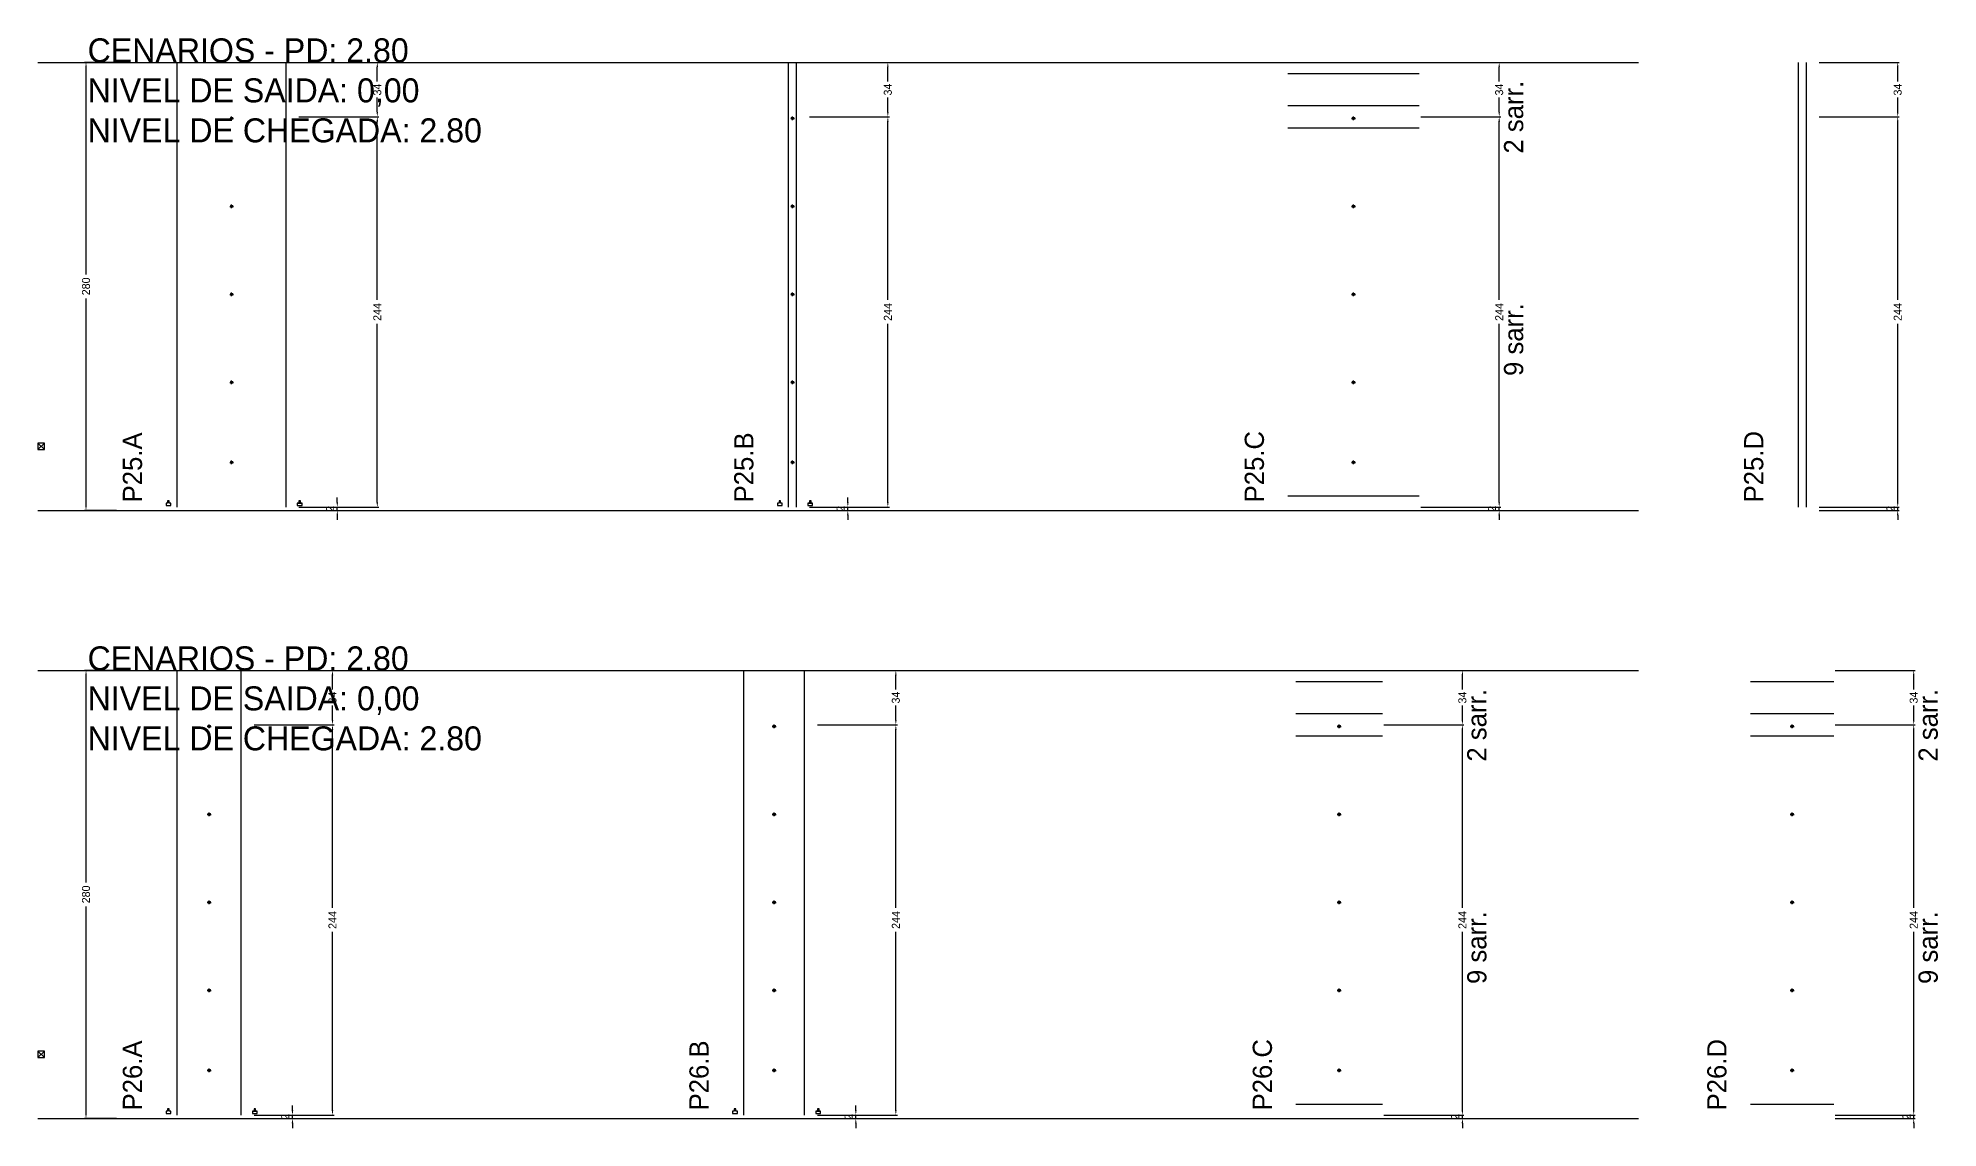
# Model space of a CAD drawing. Header units: centimetres. Extents: x -7000 to 4307, y -13306 to 295.
# Drawn here: x -7000 to -5813, y -9886 to -9205 of the extents above; entities that cross this region are included whole.
import ezdxf

# ---------------------------------------------------------------- set-up
doc = ezdxf.new("R2010")
doc.units = ezdxf.units.CM
doc.linetypes.add('DASHED', pattern=[2, -2])
for name, color, linetype in [('COTA', 241, 'Continuous'), ('COTAS FURACAO', 16, 'Continuous'), ('NOMENCLATURA', 7, 'Continuous'), ('Nível', 160, 'Continuous'), ('SARR_2.2x7', 40, 'Continuous')]:
    doc.layers.add(name, color=color, linetype=linetype)
doc.dimstyles.new('PAINEL-NOVA', dxfattribs={"dimtxt": 5, "dimasz": 3, "dimexe": 1, "dimexo": 1, "dimgap": 1, "dimtad": 1, "dimcen": 2.5, "dimazin": 3, "dimtfac": 1, "dimtmove": 0, "dimatfit": 3})

# ---------------------------------------------------------------- blocks, each defined once
blk = doc.blocks.new('_CLOSEDFILLED')
at = {"color": 0, "linetype": 'BYBLOCK'}
blk.add_solid([(-1, 0.16), (0, 0), (-1, -0.16)], dxfattribs=at)
blk = doc.blocks.new('*D817')
for p, q in [((-6951, -9220), (-6971, -9220)), ((-6970, -9352.5), (-6970, -9223)), ((-6970, -9497), (-6970, -9367.5)), ((-6951, -9500), (-6971, -9500))]:
    blk.add_line(p, q)
at = {"layer": 'Defpoints'}
for p in [(-6950, -9220), (-6970, -9500), (-6950, -9500)]:
    blk.add_point(p, dxfattribs=at)
at = {"layer": 'COTA', "xscale": 3, "yscale": 3}
for p, rotation in [((-6970, -9220), 90), ((-6970, -9500), 270)]:
    blk.add_blockref('_CLOSEDFILLED', p, dxfattribs=dict(at, rotation=rotation))
at = {"layer": 'COTA', "insert": (-6970, -9360), "char_height": 5, "attachment_point": 5, "rotation": 90}
blk.add_mtext('280', dxfattribs=at)
blk = doc.blocks.new('MULDURA')
at = {"layer": 'Paineis'}
for p, q in [((0, 0), (4, 4)), ((4, 0), (0, 4))]:
    blk.add_line(p, q, dxfattribs=at)
blk.add_lwpolyline([(0, 0), (4, 0), (4, 4), (0, 4)], close=True, dxfattribs=at)
blk = doc.blocks.new('*D819')
for p, q in [((-6837, -9254), (-6787, -9254)), ((-6788, -9368.5), (-6788, -9257)), ((-6788, -9495), (-6788, -9383.5)), ((-6837, -9498), (-6787, -9498))]:
    blk.add_line(p, q)
at = {"layer": 'Defpoints'}
for p in [(-6838, -9254), (-6838, -9498), (-6788, -9498)]:
    blk.add_point(p, dxfattribs=at)
at = {"layer": 'COTA', "xscale": 3, "yscale": 3}
for p, rotation in [((-6788, -9254), 90), ((-6788, -9498), 270)]:
    blk.add_blockref('_CLOSEDFILLED', p, dxfattribs=dict(at, rotation=rotation))
at = {"layer": 'COTA', "insert": (-6788, -9376), "char_height": 5, "attachment_point": 5, "rotation": 90}
blk.add_mtext('244', dxfattribs=at)
blk = doc.blocks.new('*D820')
for p, q in [((-6837, -9220), (-6787, -9220)), ((-6788, -9232), (-6788, -9223)), ((-6788, -9251), (-6788, -9242)), ((-6837, -9254), (-6787, -9254))]:
    blk.add_line(p, q)
at = {"layer": 'Defpoints'}
for p in [(-6838, -9220), (-6838, -9254), (-6788, -9254)]:
    blk.add_point(p, dxfattribs=at)
at = {"layer": 'COTA', "xscale": 3, "yscale": 3}
for p, rotation in [((-6788, -9220), 90), ((-6788, -9254), 270)]:
    blk.add_blockref('_CLOSEDFILLED', p, dxfattribs=dict(at, rotation=rotation))
at = {"layer": 'COTA', "insert": (-6788, -9237), "char_height": 5, "attachment_point": 5, "rotation": 90}
blk.add_mtext('34', dxfattribs=at)
blk = doc.blocks.new('SLIPTEE')
at = {"layer": 'Paineis'}
blk.add_lwpolyline([(0, 0), (3, 0), (3, 1.5), (2, 1.5), (2, 3), (1, 3), (1, 1.5), (0, 1.5)], close=True, dxfattribs=at)
blk = doc.blocks.new('SLIPTDD')
at = {"layer": 'Paineis'}
blk.add_line((0, 1.5), (3, 1.5), dxfattribs=at)
blk.add_lwpolyline([(0, 0), (3, 0), (3, 1.5), (2, 1.5), (2, 3), (1, 3), (1, 1.5), (0, 1.5)], close=True, dxfattribs=at)
blk = doc.blocks.new('furacao')
at = {"layer": 'COTAS FURACAO'}
for p, q in [((-1.2, 0), (1.2, 0)), ((0, -1.2), (0, 1.2))]:
    blk.add_line(p, q, dxfattribs=at)
blk.add_circle((0, 0), 0.8, dxfattribs=at)
blk = doc.blocks.new('*D822')
for p, q in [((-6518, -9254), (-6468, -9254)), ((-6469, -9368.5), (-6469, -9257)), ((-6469, -9495), (-6469, -9383.5)), ((-6518, -9498), (-6468, -9498))]:
    blk.add_line(p, q)
at = {"layer": 'Defpoints'}
for p in [(-6519, -9254), (-6519, -9498), (-6469, -9498)]:
    blk.add_point(p, dxfattribs=at)
at = {"layer": 'COTA', "xscale": 3, "yscale": 3}
for p, rotation in [((-6469, -9254), 90), ((-6469, -9498), 270)]:
    blk.add_blockref('_CLOSEDFILLED', p, dxfattribs=dict(at, rotation=rotation))
at = {"layer": 'COTA', "insert": (-6469, -9376), "char_height": 5, "attachment_point": 5, "rotation": 90}
blk.add_mtext('244', dxfattribs=at)
blk = doc.blocks.new('*D823')
for p, q in [((-6518, -9220), (-6468, -9220)), ((-6469, -9232), (-6469, -9223)), ((-6469, -9251), (-6469, -9242)), ((-6518, -9254), (-6468, -9254))]:
    blk.add_line(p, q)
at = {"layer": 'Defpoints'}
for p in [(-6519, -9220), (-6519, -9254), (-6469, -9254)]:
    blk.add_point(p, dxfattribs=at)
at = {"layer": 'COTA', "xscale": 3, "yscale": 3}
for p, rotation in [((-6469, -9220), 90), ((-6469, -9254), 270)]:
    blk.add_blockref('_CLOSEDFILLED', p, dxfattribs=dict(at, rotation=rotation))
at = {"layer": 'COTA', "insert": (-6469, -9237), "char_height": 5, "attachment_point": 5, "rotation": 90}
blk.add_mtext('34', dxfattribs=at)
blk = doc.blocks.new('*D825')
for p, q in [((-6136, -9254), (-6086, -9254)), ((-6087, -9368.5), (-6087, -9257)), ((-6087, -9495), (-6087, -9383.5)), ((-6136, -9498), (-6086, -9498))]:
    blk.add_line(p, q)
at = {"layer": 'Defpoints'}
for p in [(-6137, -9254), (-6137, -9498), (-6087, -9498)]:
    blk.add_point(p, dxfattribs=at)
at = {"layer": 'COTA', "xscale": 3, "yscale": 3}
for p, rotation in [((-6087, -9254), 90), ((-6087, -9498), 270)]:
    blk.add_blockref('_CLOSEDFILLED', p, dxfattribs=dict(at, rotation=rotation))
at = {"layer": 'COTA', "insert": (-6087, -9376), "char_height": 5, "attachment_point": 5, "rotation": 90}
blk.add_mtext('244', dxfattribs=at)
blk = doc.blocks.new('*D826')
for p, q in [((-6136, -9220), (-6086, -9220)), ((-6087, -9232), (-6087, -9223)), ((-6087, -9251), (-6087, -9242)), ((-6136, -9254), (-6086, -9254))]:
    blk.add_line(p, q)
at = {"layer": 'Defpoints'}
for p in [(-6137, -9220), (-6137, -9254), (-6087, -9254)]:
    blk.add_point(p, dxfattribs=at)
at = {"layer": 'COTA', "xscale": 3, "yscale": 3}
for p, rotation in [((-6087, -9220), 90), ((-6087, -9254), 270)]:
    blk.add_blockref('_CLOSEDFILLED', p, dxfattribs=dict(at, rotation=rotation))
at = {"layer": 'COTA', "insert": (-6087, -9237), "char_height": 5, "attachment_point": 5, "rotation": 90}
blk.add_mtext('34', dxfattribs=at)
blk = doc.blocks.new('*D828')
for p, q in [((-5887, -9254), (-5837, -9254)), ((-5838, -9368.5), (-5838, -9257)), ((-5838, -9495), (-5838, -9383.5)), ((-5887, -9498), (-5837, -9498))]:
    blk.add_line(p, q)
at = {"layer": 'Defpoints'}
for p in [(-5888, -9254), (-5888, -9498), (-5838, -9498)]:
    blk.add_point(p, dxfattribs=at)
at = {"layer": 'COTA', "xscale": 3, "yscale": 3}
for p, rotation in [((-5838, -9254), 90), ((-5838, -9498), 270)]:
    blk.add_blockref('_CLOSEDFILLED', p, dxfattribs=dict(at, rotation=rotation))
at = {"layer": 'COTA', "insert": (-5838, -9376), "char_height": 5, "attachment_point": 5, "rotation": 90}
blk.add_mtext('244', dxfattribs=at)
blk = doc.blocks.new('*D829')
for p, q in [((-5887, -9220), (-5837, -9220)), ((-5838, -9232), (-5838, -9223)), ((-5838, -9251), (-5838, -9242)), ((-5887, -9254), (-5837, -9254))]:
    blk.add_line(p, q)
at = {"layer": 'Defpoints'}
for p in [(-5888, -9220), (-5888, -9254), (-5838, -9254)]:
    blk.add_point(p, dxfattribs=at)
at = {"layer": 'COTA', "xscale": 3, "yscale": 3}
for p, rotation in [((-5838, -9220), 90), ((-5838, -9254), 270)]:
    blk.add_blockref('_CLOSEDFILLED', p, dxfattribs=dict(at, rotation=rotation))
at = {"layer": 'COTA', "insert": (-5838, -9237), "char_height": 5, "attachment_point": 5, "rotation": 90}
blk.add_mtext('34', dxfattribs=at)
blk = doc.blocks.new('*D851')
for p, q in [((-6951, -9600), (-6971, -9600)), ((-6970, -9732.5), (-6970, -9603)), ((-6970, -9877), (-6970, -9747.5)), ((-6951, -9880), (-6971, -9880))]:
    blk.add_line(p, q)
at = {"layer": 'Defpoints'}
for p in [(-6950, -9600), (-6970, -9880), (-6950, -9880)]:
    blk.add_point(p, dxfattribs=at)
at = {"layer": 'COTA', "xscale": 3, "yscale": 3}
for p, rotation in [((-6970, -9600), 90), ((-6970, -9880), 270)]:
    blk.add_blockref('_CLOSEDFILLED', p, dxfattribs=dict(at, rotation=rotation))
at = {"layer": 'COTA', "insert": (-6970, -9740), "char_height": 5, "attachment_point": 5, "rotation": 90}
blk.add_mtext('280', dxfattribs=at)
blk = doc.blocks.new('*D853')
for p, q in [((-6865, -9634), (-6815, -9634)), ((-6816, -9748.5), (-6816, -9637)), ((-6816, -9875), (-6816, -9763.5)), ((-6865, -9878), (-6815, -9878))]:
    blk.add_line(p, q)
at = {"layer": 'Defpoints'}
for p in [(-6866, -9634), (-6866, -9878), (-6816, -9878)]:
    blk.add_point(p, dxfattribs=at)
at = {"layer": 'COTA', "xscale": 3, "yscale": 3}
for p, rotation in [((-6816, -9634), 90), ((-6816, -9878), 270)]:
    blk.add_blockref('_CLOSEDFILLED', p, dxfattribs=dict(at, rotation=rotation))
at = {"layer": 'COTA', "insert": (-6816, -9756), "char_height": 5, "attachment_point": 5, "rotation": 90}
blk.add_mtext('244', dxfattribs=at)
blk = doc.blocks.new('*D854')
for p, q in [((-6865, -9600), (-6815, -9600)), ((-6816, -9612), (-6816, -9603)), ((-6816, -9631), (-6816, -9622)), ((-6865, -9634), (-6815, -9634))]:
    blk.add_line(p, q)
at = {"layer": 'Defpoints'}
for p in [(-6866, -9600), (-6866, -9634), (-6816, -9634)]:
    blk.add_point(p, dxfattribs=at)
at = {"layer": 'COTA', "xscale": 3, "yscale": 3}
for p, rotation in [((-6816, -9600), 90), ((-6816, -9634), 270)]:
    blk.add_blockref('_CLOSEDFILLED', p, dxfattribs=dict(at, rotation=rotation))
at = {"layer": 'COTA', "insert": (-6816, -9617), "char_height": 5, "attachment_point": 5, "rotation": 90}
blk.add_mtext('34', dxfattribs=at)
blk = doc.blocks.new('*D856')
for p, q in [((-6513, -9634), (-6463, -9634)), ((-6464, -9748.5), (-6464, -9637)), ((-6464, -9875), (-6464, -9763.5)), ((-6513, -9878), (-6463, -9878))]:
    blk.add_line(p, q)
at = {"layer": 'Defpoints'}
for p in [(-6514, -9634), (-6514, -9878), (-6464, -9878)]:
    blk.add_point(p, dxfattribs=at)
at = {"layer": 'COTA', "xscale": 3, "yscale": 3}
for p, rotation in [((-6464, -9634), 90), ((-6464, -9878), 270)]:
    blk.add_blockref('_CLOSEDFILLED', p, dxfattribs=dict(at, rotation=rotation))
at = {"layer": 'COTA', "insert": (-6464, -9756), "char_height": 5, "attachment_point": 5, "rotation": 90}
blk.add_mtext('244', dxfattribs=at)
blk = doc.blocks.new('*D857')
for p, q in [((-6513, -9600), (-6463, -9600)), ((-6464, -9612), (-6464, -9603)), ((-6464, -9631), (-6464, -9622)), ((-6513, -9634), (-6463, -9634))]:
    blk.add_line(p, q)
at = {"layer": 'Defpoints'}
for p in [(-6514, -9600), (-6514, -9634), (-6464, -9634)]:
    blk.add_point(p, dxfattribs=at)
at = {"layer": 'COTA', "xscale": 3, "yscale": 3}
for p, rotation in [((-6464, -9600), 90), ((-6464, -9634), 270)]:
    blk.add_blockref('_CLOSEDFILLED', p, dxfattribs=dict(at, rotation=rotation))
at = {"layer": 'COTA', "insert": (-6464, -9617), "char_height": 5, "attachment_point": 5, "rotation": 90}
blk.add_mtext('34', dxfattribs=at)
blk = doc.blocks.new('*D859')
for p, q in [((-6159, -9634), (-6109, -9634)), ((-6110, -9748.5), (-6110, -9637)), ((-6110, -9875), (-6110, -9763.5)), ((-6159, -9878), (-6109, -9878))]:
    blk.add_line(p, q)
at = {"layer": 'Defpoints'}
for p in [(-6160, -9634), (-6160, -9878), (-6110, -9878)]:
    blk.add_point(p, dxfattribs=at)
at = {"layer": 'COTA', "xscale": 3, "yscale": 3}
for p, rotation in [((-6110, -9634), 90), ((-6110, -9878), 270)]:
    blk.add_blockref('_CLOSEDFILLED', p, dxfattribs=dict(at, rotation=rotation))
at = {"layer": 'COTA', "insert": (-6110, -9756), "char_height": 5, "attachment_point": 5, "rotation": 90}
blk.add_mtext('244', dxfattribs=at)
blk = doc.blocks.new('*D860')
for p, q in [((-6159, -9600), (-6109, -9600)), ((-6110, -9612), (-6110, -9603)), ((-6110, -9631), (-6110, -9622)), ((-6159, -9634), (-6109, -9634))]:
    blk.add_line(p, q)
at = {"layer": 'Defpoints'}
for p in [(-6160, -9600), (-6160, -9634), (-6110, -9634)]:
    blk.add_point(p, dxfattribs=at)
at = {"layer": 'COTA', "xscale": 3, "yscale": 3}
for p, rotation in [((-6110, -9600), 90), ((-6110, -9634), 270)]:
    blk.add_blockref('_CLOSEDFILLED', p, dxfattribs=dict(at, rotation=rotation))
at = {"layer": 'COTA', "insert": (-6110, -9617), "char_height": 5, "attachment_point": 5, "rotation": 90}
blk.add_mtext('34', dxfattribs=at)
blk = doc.blocks.new('*D862')
for p, q in [((-5877, -9634), (-5827, -9634)), ((-5828, -9748.5), (-5828, -9637)), ((-5828, -9875), (-5828, -9763.5)), ((-5877, -9878), (-5827, -9878))]:
    blk.add_line(p, q)
at = {"layer": 'Defpoints'}
for p in [(-5878, -9634), (-5878, -9878), (-5828, -9878)]:
    blk.add_point(p, dxfattribs=at)
at = {"layer": 'COTA', "xscale": 3, "yscale": 3}
for p, rotation in [((-5828, -9634), 90), ((-5828, -9878), 270)]:
    blk.add_blockref('_CLOSEDFILLED', p, dxfattribs=dict(at, rotation=rotation))
at = {"layer": 'COTA', "insert": (-5828, -9756), "char_height": 5, "attachment_point": 5, "rotation": 90}
blk.add_mtext('244', dxfattribs=at)
blk = doc.blocks.new('*D863')
for p, q in [((-5877, -9600), (-5827, -9600)), ((-5828, -9612), (-5828, -9603)), ((-5828, -9631), (-5828, -9622)), ((-5877, -9634), (-5827, -9634))]:
    blk.add_line(p, q)
at = {"layer": 'Defpoints'}
for p in [(-5878, -9600), (-5878, -9634), (-5828, -9634)]:
    blk.add_point(p, dxfattribs=at)
at = {"layer": 'COTA', "xscale": 3, "yscale": 3}
for p, rotation in [((-5828, -9600), 90), ((-5828, -9634), 270)]:
    blk.add_blockref('_CLOSEDFILLED', p, dxfattribs=dict(at, rotation=rotation))
at = {"layer": 'COTA', "insert": (-5828, -9617), "char_height": 5, "attachment_point": 5, "rotation": 90}
blk.add_mtext('34', dxfattribs=at)

msp = doc.modelspace()

# ---------------------------------------------------------------- linework, layer by layer
at = {"layer": 'Nível', "linetype": 'DASHED'}
for points in [[(-7000, -9220), (-6000, -9220)], [(-7000, -9500), (-6000, -9500)], [(-7000, -9600), (-6000, -9600)], [(-7000, -9880), (-6000, -9880)]]:
    msp.add_lwpolyline(points, dxfattribs=at)
at = {"layer": 'SARR_2.2x7'}
for points in [[(-6913, -9254), (-6913, -9220)], [(-6845, -9254), (-6845, -9220)], [(-6531, -9254), (-6531, -9220)], [(-6526, -9254), (-6526, -9220)], [(-5900, -9254), (-5900, -9220)], [(-5895, -9254), (-5895, -9220)], [(-6219, -9227), (-6137, -9227)], [(-6219, -9247), (-6137, -9247)], [(-6219, -9261), (-6137, -9261)], [(-6219, -9491), (-6137, -9491)], [(-6913, -9634), (-6913, -9600)], [(-6873, -9634), (-6873, -9600)], [(-6559, -9634), (-6559, -9600)], [(-6521, -9634), (-6521, -9600)], [(-6214, -9607), (-6160, -9607)], [(-5930, -9607), (-5878, -9607)], [(-6214, -9627), (-6160, -9627)], [(-5930, -9627), (-5878, -9627)], [(-6214, -9641), (-6160, -9641)], [(-5930, -9641), (-5878, -9641)], [(-6214, -9871), (-6160, -9871)], [(-5930, -9871), (-5878, -9871)]]:
    msp.add_lwpolyline(points, dxfattribs=at)
at = {"layer": 'SARR_2.2x7', "linetype": 'DASHED'}
for points in [[(-6913, -9498), (-6913, -9254)], [(-6845, -9498), (-6845, -9254)], [(-6531, -9498), (-6531, -9254)], [(-6526, -9498), (-6526, -9254)], [(-5900, -9498), (-5900, -9254)], [(-5895, -9498), (-5895, -9254)], [(-6913, -9878), (-6913, -9634)], [(-6873, -9878), (-6873, -9634)], [(-6559, -9878), (-6559, -9634)], [(-6521, -9878), (-6521, -9634)]]:
    msp.add_lwpolyline(points, dxfattribs=at)

# ---------------------------------------------------------------- block references
at = {"layer": 'COTA'}
for name, p in [('furacao', (-6879, -9255)), ('furacao', (-6528.5, -9255)), ('furacao', (-6178, -9255)), ('furacao', (-6879, -9310)), ('furacao', (-6528.5, -9310)), ('furacao', (-6178, -9310)), ('furacao', (-6879, -9365)), ('furacao', (-6528.5, -9365)), ('furacao', (-6178, -9365)), ('furacao', (-6879, -9420)), ('furacao', (-6528.5, -9420)), ('furacao', (-6178, -9420)), ('MULDURA', (-7000, -9462)), ('furacao', (-6879, -9470)), ('furacao', (-6528.5, -9470)), ('furacao', (-6178, -9470)), ('SLIPTEE', (-6920, -9497)), ('SLIPTDD', (-6838, -9497)), ('SLIPTEE', (-6538, -9497)), ('SLIPTDD', (-6519, -9497)), ('furacao', (-6893, -9635)), ('furacao', (-6540, -9635)), ('furacao', (-6187, -9635)), ('furacao', (-5904, -9635)), ('furacao', (-6893, -9690)), ('furacao', (-6540, -9690)), ('furacao', (-6187, -9690)), ('furacao', (-5904, -9690)), ('furacao', (-6893, -9745)), ('furacao', (-6540, -9745)), ('furacao', (-6187, -9745)), ('furacao', (-5904, -9745)), ('furacao', (-6893, -9800)), ('furacao', (-6540, -9800)), ('furacao', (-6187, -9800)), ('furacao', (-5904, -9800)), ('MULDURA', (-7000, -9842)), ('furacao', (-6893, -9850)), ('furacao', (-6540, -9850)), ('furacao', (-6187, -9850)), ('furacao', (-5904, -9850)), ('SLIPTEE', (-6920, -9877)), ('SLIPTDD', (-6866, -9877)), ('SLIPTEE', (-6566, -9877)), ('SLIPTDD', (-6514, -9877))]:
    msp.add_blockref(name, p, dxfattribs=at)

# ---------------------------------------------------------------- texts
at = {"layer": 'NOMENCLATURA'}
for s, p in [('CENARIOS - PD: 2.80', (-6969, -9220)), ('NIVEL DE SAIDA: 0,00', (-6969, -9245)), ('NIVEL DE CHEGADA: 2.80', (-6969, -9270)), ('CENARIOS - PD: 2.80', (-6969, -9600)), ('NIVEL DE SAIDA: 0,00', (-6969, -9625)), ('NIVEL DE CHEGADA: 2.80', (-6969, -9650))]:
    msp.add_text(s, height=15, dxfattribs=at).set_placement(p)
for s, p in [('2 sarr.', (-6072, -9277)), ('9 sarr.', (-6072, -9416)), ('P25.A', (-6935, -9495)), ('P25.B', (-6553, -9495)), ('P25.C', (-6234, -9495)), ('P25.D', (-5922, -9495)), ('2 sarr.', (-6095, -9657)), ('2 sarr.', (-5813, -9657)), ('9 sarr.', (-6095, -9796)), ('9 sarr.', (-5813, -9796)), ('P26.A', (-6935, -9875)), ('P26.B', (-6581, -9875)), ('P26.C', (-6229, -9875)), ('P26.D', (-5945, -9875))]:
    msp.add_text(s, height=12, rotation=90, dxfattribs=at).set_placement(p)

# ---------------------------------------------------------------- dimensions: what is measured, and where the dimension line sits
at = {"layer": 'COTA'}
for base, p1, p2, picture, middle in [((-6970, -9500), (-6950, -9500), (-6950, -9220), '*D817', (-6970, -9360)), ((-6788, -9254), (-6838, -9254), (-6838, -9220), '*D820', (-6788, -9237)), ((-6469, -9254), (-6519, -9254), (-6519, -9220), '*D823', (-6469, -9237)), ((-6087, -9254), (-6137, -9254), (-6137, -9220), '*D826', (-6087, -9237)), ((-5838, -9254), (-5888, -9254), (-5888, -9220), '*D829', (-5838, -9237)), ((-6788, -9498), (-6838, -9498), (-6838, -9254), '*D819', (-6788, -9376)), ((-6469, -9498), (-6519, -9498), (-6519, -9254), '*D822', (-6469, -9376)), ((-6087, -9498), (-6137, -9498), (-6137, -9254), '*D825', (-6087, -9376)), ((-5838, -9498), (-5888, -9498), (-5888, -9254), '*D828', (-5838, -9376)), ((-6970, -9880), (-6950, -9880), (-6950, -9600), '*D851', (-6970, -9740)), ((-6816, -9634), (-6866, -9634), (-6866, -9600), '*D854', (-6816, -9617)), ((-6464, -9634), (-6514, -9634), (-6514, -9600), '*D857', (-6464, -9617)), ((-6110, -9634), (-6160, -9634), (-6160, -9600), '*D860', (-6110, -9617)), ((-5828, -9634), (-5878, -9634), (-5878, -9600), '*D863', (-5828, -9617)), ((-6816, -9878), (-6866, -9878), (-6866, -9634), '*D853', (-6816, -9756)), ((-6464, -9878), (-6514, -9878), (-6514, -9634), '*D856', (-6464, -9756)), ((-6110, -9878), (-6160, -9878), (-6160, -9634), '*D859', (-6110, -9756)), ((-5828, -9878), (-5878, -9878), (-5878, -9634), '*D862', (-5828, -9756))]:
    dim = msp.add_linear_dim(base=base, p1=p1, p2=p2, angle=90, dimstyle='PAINEL-NOVA', dxfattribs=at)
    dim.commit()
    dim.dimension.update_dxf_attribs({"geometry": picture, "text_midpoint": middle})
for base, p1, p2 in [((-6813, -9500), (-6838, -9500), (-6838, -9498)), ((-6494, -9500), (-6519, -9500), (-6519, -9498)), ((-6087, -9500), (-6137, -9500), (-6137, -9498)), ((-5838, -9500), (-5888, -9500), (-5888, -9498)), ((-6841, -9880), (-6866, -9880), (-6866, -9878)), ((-6489, -9880), (-6514, -9880), (-6514, -9878)), ((-6110, -9880), (-6160, -9880), (-6160, -9878)), ((-5828, -9880), (-5878, -9880), (-5878, -9878))]:
    msp.add_linear_dim(base=base, p1=p1, p2=p2, angle=90, dimstyle='PAINEL-NOVA', dxfattribs=at).render()

doc.saveas('drawing.dxf')
